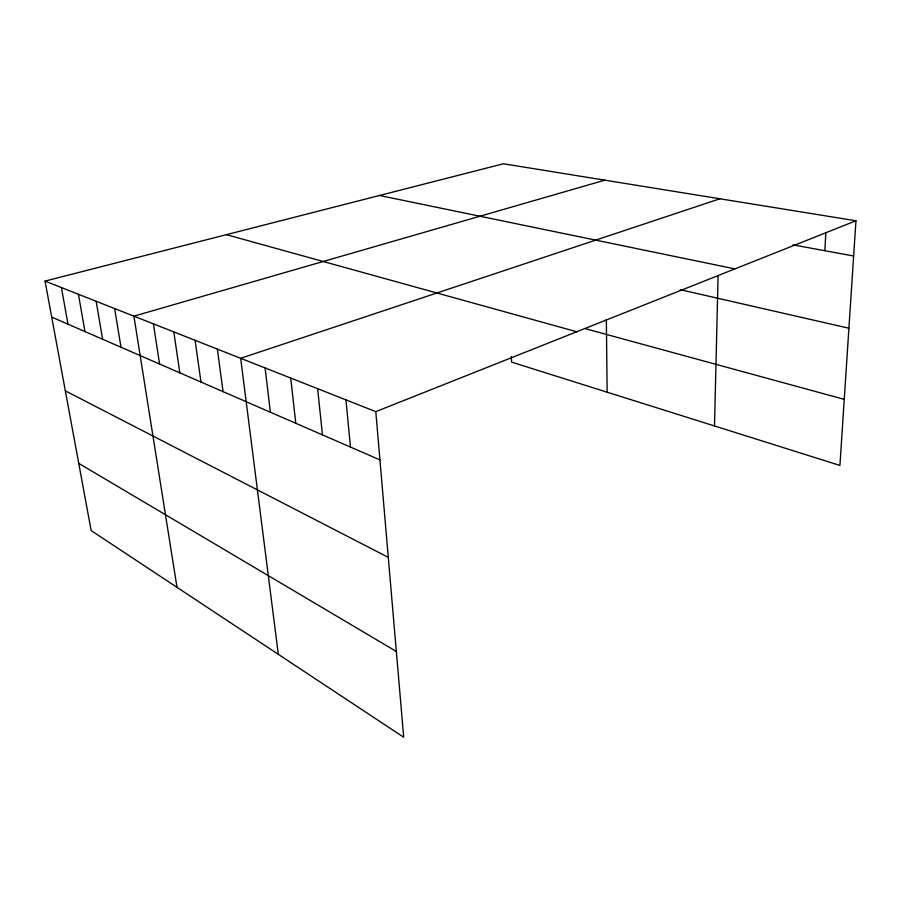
<?xml version="1.0" encoding="UTF-8"?>
<svg xmlns="http://www.w3.org/2000/svg" width="901" height="901" viewBox="0 0 901 901"><rect width="100%" height="100%" fill="white"/><g stroke="black" fill="none" stroke-linecap="round" stroke-linejoin="round"><path stroke-width="1.35" d="M714.504 425.959L718.086 276.224M824.843 250.715L825.868 232.695M45.05 281.089L375.796 411.644L403.693 737.232L91.159 530.576L45.05 281.089L503.422 163.768L855.95 220.779L839.923 465.434L511.577 362.112L511.351 356.616M375.796 411.644L855.95 220.779M719.944 198.783L240.668 358.305L278.319 654.329M604.853 180.166L133.9 316.161L177.013 587.339M793.026 244.869L853.641 255.997M379.49 195.483L734.923 268.892M680.255 289.683L848.911 328.234M585.932 328.831L844.248 399.368M226.399 234.665L576.775 331.759M51.706 317.096L379.929 459.882M65.334 390.854L388.275 557.359M78.736 463.362L396.339 651.468M61.403 287.543L68.003 324.191M78.421 294.255L84.964 331.557M96.148 301.261L102.613 339.238M114.63 308.547L120.993 347.234M153.418 323.864L159.578 364.027M173.803 331.906L179.817 372.834M195.089 340.319L200.968 382.035M217.355 349.104L223.065 391.642M265.097 367.946L270.401 412.241M290.73 378.071L295.787 423.279M317.648 388.691L322.445 434.879M345.973 399.875L350.455 447.065M606.35 319.54L607.139 392.183"/></g></svg>
